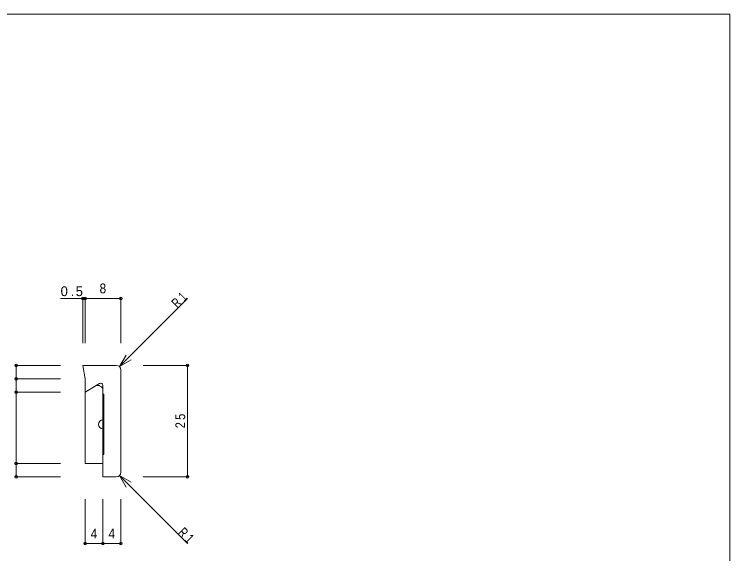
# Model space of a CAD drawing. Units: millimetres on the paper. Extents: x -141 to 141, y -98 to 98.
# Drawn here: x -19.6 to 141, y -23.5 to 97.5 of the extents above; entities that cross this region are included whole.
import ezdxf
from ezdxf.enums import TextEntityAlignment as Align

# ---------------------------------------------------------------- set-up
doc = ezdxf.new("R2010")
doc.units = ezdxf.units.MM
doc.header["$PDMODE"] = 32
doc.header["$PDSIZE"] = 0.6
for name, color, linetype, lineweight in [('0-0_ＫＢ製品', 2, 'Continuous', 9), ('0-3_寸法', 4, 'Continuous', 9), ('0-4_引出線字', 4, 'Continuous', 9), ('0-8_他製品', 7, 'Continuous', 9), ('0-A_ベース', 3, 'Continuous', 9), ('F-0_図面枠', 5, 'Continuous', 9)]:
    doc.layers.add(name, color=color, linetype=linetype, lineweight=lineweight)
doc.styles.add('HGｺﾞｼｯｸM', font='')
doc.styles.get('HGｺﾞｼｯｸM').set_extended_font_data('HGｺﾞｼｯｸM')

msp = doc.modelspace()

# ---------------------------------------------------------------- linework, layer by layer
at = {"layer": '0-0_ＫＢ製品'}
for p, q in [((4.25, -5.25), (4.25, 17.75)), ((-3.75, 12.75), (-0.506, 14.68)), ((0.25, 14.25), (0.25, -6.25)), ((3.25, -6.25), (0.25, -6.25))]:
    msp.add_line(p, q, dxfattribs=at)
msp.add_lwpolyline([(3.25, 18.75), (-4.25, 18.75), (-3.75, 15.75), (-3.75, 12.75)], dxfattribs=at)
for centre, radius, start, end in [((3.25, 17.75), 1, 0, 90), ((-0.25, 14.25), 0.5, 0, 120.74368), ((3.25, -5.25), 1, 270, 0)]:
    msp.add_arc(centre, radius, start, end, dxfattribs=at)
at = {"layer": '0-3_寸法'}
for p, q in [((-3.75, 33.75), (-9.25, 33.75)), ((-4.25, 33.75), (-4.25, 23.75)), ((4.25, 33.75), (-3.75, 33.75)), ((-3.75, 33.75), (-3.75, 23.75)), ((4.25, 33.75), (4.25, 23.75)), ((-19.25, 18.75), (-19.25, 15.75)), ((-19.25, 18.75), (-9.25, 18.75)), ((19.25, 18.75), (9.25, 18.75)), ((19.25, 18.75), (19.25, -6.25)), ((-19.25, 15.75), (-9.25, 15.75)), ((-19.25, 15.75), (-19.25, 12.75)), ((-19.25, 12.75), (-9.25, 12.75)), ((-19.25, 12.75), (-19.25, -3.25)), ((-19.25, -3.25), (-9.25, -3.25)), ((-19.25, -3.25), (-19.25, -6.25)), ((-19.25, -6.25), (-9.25, -6.25)), ((19.25, -6.25), (9.25, -6.25)), ((-3.75, -21.25), (-3.75, -11.25)), ((0.25, -21.25), (0.25, -11.25)), ((4.25, -21.25), (4.25, -11.25)), ((0.25, -21.25), (-3.75, -21.25)), ((4.25, -21.25), (0.25, -21.25))]:
    msp.add_line(p, q, dxfattribs=at)
for p in [(-4.25, 33.75), (-3.75, 33.75), (4.25, 33.75), (-19.25, 18.75), (19.25, 18.75), (-19.25, 15.75), (-19.25, 12.75), (-19.25, -3.25), (-19.25, -6.25), (19.25, -6.25), (-3.75, -21.25), (0.25, -21.25), (4.25, -21.25)]:
    msp.add_point(p, dxfattribs=at)
at = {"layer": '0-4_引出線字'}
for p, q in [((3.957, 18.457), (19.25, 33.75)), ((3.957, 18.457), (5.457, 21.055)), ((3.957, 18.457), (6.555, 19.957)), ((3.957, -5.957), (19.25, -21.25)), ((3.957, -5.957), (5.457, -8.555)), ((3.957, -5.957), (6.555, -7.457))]:
    msp.add_line(p, q, dxfattribs=at)
at = {"layer": '0-8_他製品'}
for p, q in [((0.45, 12.25), (0.25, 12.25)), ((0.45, 12.25), (0.45, -1.25)), ((0.25, -1.25), (0.45, -1.25))]:
    msp.add_line(p, q, dxfattribs=at)
at = {"layer": '0-A_ベース'}
for p, q in [((-1.502, 14.087), (-3.75, 12.75)), ((0.25, 13.091), (0.25, 6.5)), ((0.25, 4.5), (0.25, -3.25))]:
    msp.add_line(p, q, dxfattribs=at)
msp.add_lwpolyline([(-3.75, 12.75), (-3.75, -3.25), (0.25, -3.25)], dxfattribs=at)
for centre, radius, start, end in [((-0.909, 13.091), 1.159, 0, 120.74368), ((0.25, 5.5), 1, 90, 270)]:
    msp.add_arc(centre, radius, start, end, dxfattribs=at)
at = {"layer": 'F-0_図面枠'}
for p, q in [((-141, 97.5), (141, 97.5)), ((141, 97.5), (141, -97.5))]:
    msp.add_line(p, q, dxfattribs=at)

# ---------------------------------------------------------------- texts
at = {"layer": '0-3_寸法', "color": 7, "style": 'HGｺﾞｼｯｸM', "width": 0.9}
for s, p in [('8', (-0.5, 34.25)), ('4', (-2.5, -20.75)), ('4', (1.5, -20.75))]:
    msp.add_text(s, height=2.199, dxfattribs=at).set_placement(p, align=Align.BOTTOM_LEFT)
at = {"layer": '0-3_寸法', "color": 7, "insert": (-9.25, 34.25), "char_height": 2.199, "attachment_point": 7, "style": 'HGｺﾞｼｯｸM'}
msp.add_mtext('\\T1.38;0.5', dxfattribs=at)
at = {"layer": '0-3_寸法', "color": 7, "char_height": 2.199, "attachment_point": 7, "style": 'HGｺﾞｼｯｸM'}
for s, insert, rotation in [('\\T1.36;\\W0.75;R1', (16.952, 31.452), 45), ('\\T1.36;\\W0.85;25', (18.75, 4.625), 90), ('\\T1.36;\\W0.75;R1', (16.952, -18.952), 315)]:
    msp.add_mtext(s, dxfattribs=dict(at, insert=insert, rotation=rotation))

doc.saveas('drawing.dxf')
